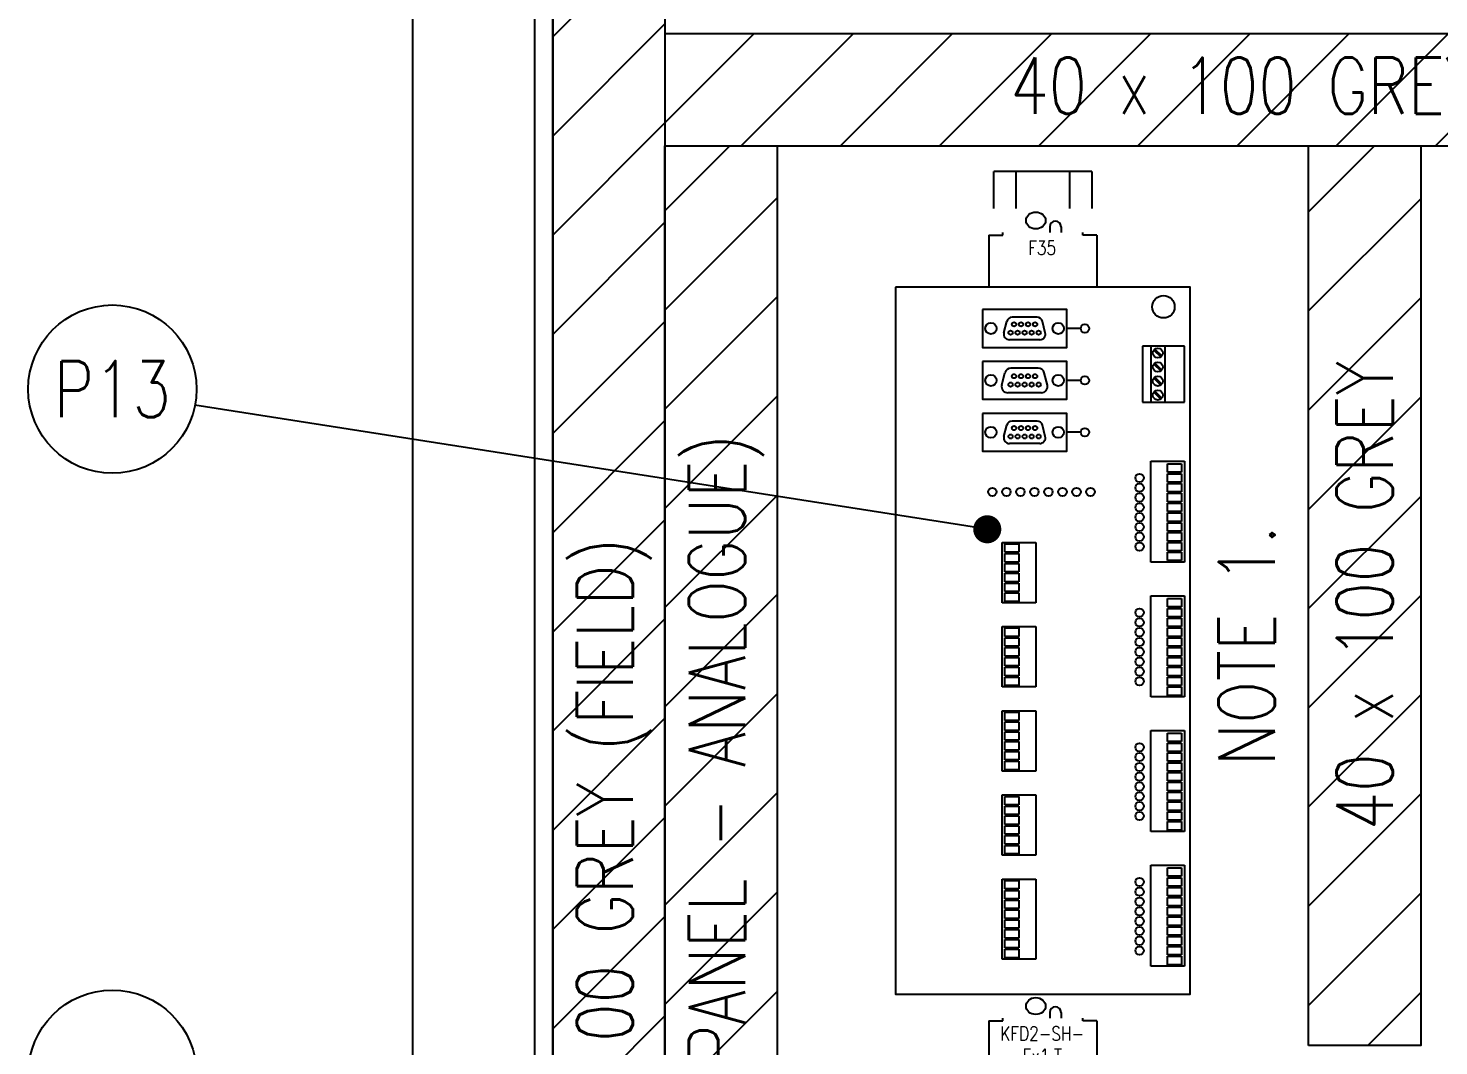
# Model space of a CAD drawing. Extents: x 0 to 4139, y 0 to 2852.
# Drawn here: x 1757 to 2260, y 1510 to 1872 of the extents above; entities that cross this region are included whole.
import ezdxf
from ezdxf.enums import TextEntityAlignment as Align

# ---------------------------------------------------------------- set-up
doc = ezdxf.new("R2010")
doc.units = 0
doc.header["$LTSCALE"] = 10
doc.header["$MEASUREMENT"] = 0
doc.layers.get('0').update_dxf_attribs({"linetype": 'CONTINUOUS'})
for name, color, linetype in [('01-DRAW', 7, 'CONTINUOUS'), ('OUTLINE', 7, 'CONTINUOUS'), ('SNA', 2, 'CONTINUOUS'), ('SNA2', 2, 'CONTINUOUS'), ('TEXT', 2, 'CONTINUOUS')]:
    doc.layers.add(name, color=color, linetype=linetype)
doc.styles.add('ROMANS', font='romans.shx', dxfattribs={"width": 0.8})
doc.styles.add('SYMBOL', font='romans.shx', dxfattribs={"width": 0.8})
pattern_1 = [(45, (-172.727, 0), (-17.67767, 17.67767), [])]

# ---------------------------------------------------------------- blocks, each defined once
blk = doc.blocks.new('F35')
at = {"color": 3}
for p, q in [((41, 103), (21, 103)), ((21, 103), (21, 88)), ((41, 88), (41, 103)), ((62, 103), (98, 103)), ((62, 91), (62, 103)), ((63, 102), (66, 102)), ((63, 97), (63, 102)), ((66, 102), (66, 97)), ((66.5, 97), (66.5, 102)), ((66.5, 102), (69.5, 102)), ((69.5, 102), (69.5, 97)), ((70, 97), (70, 102)), ((70, 102), (73, 102)), ((73, 102), (73, 97)), ((73.5, 97), (73.5, 102)), ((73.5, 102), (76.5, 102)), ((76.5, 102), (76.5, 97)), ((77, 97), (77, 102)), ((77, 102), (80, 102)), ((80, 102), (80, 97)), ((80.5, 97), (80.5, 102)), ((80.5, 102), (83.5, 102)), ((83.5, 102), (83.5, 97)), ((84, 97), (84, 102)), ((84, 102), (87, 102)), ((87, 102), (87, 97)), ((87.5, 97), (87.5, 102)), ((87.5, 102), (90.5, 102)), ((90.5, 102), (90.5, 97)), ((91, 97), (91, 102)), ((91, 102), (94, 102)), ((94, 102), (94, 97)), ((94.5, 97), (94.5, 102)), ((94.5, 102), (97.5, 102)), ((97.5, 102), (97.5, 97)), ((98, 103), (98, 91)), ((110, 103), (146, 103)), ((110, 91), (110, 103)), ((111, 97), (111, 102)), ((111, 102), (114, 102)), ((114, 102), (114, 97)), ((114.5, 97), (114.5, 102)), ((114.5, 102), (117.5, 102)), ((117.5, 102), (117.5, 97)), ((118, 97), (118, 102)), ((118, 102), (121, 102)), ((121, 102), (121, 97)), ((121.5, 102), (124.5, 102)), ((121.5, 97), (121.5, 102)), ((124.5, 102), (124.5, 97)), ((125, 97), (125, 102)), ((125, 102), (128, 102)), ((128, 102), (128, 97)), ((128.5, 97), (128.5, 102)), ((128.5, 102), (131.5, 102)), ((131.5, 102), (131.5, 97)), ((132, 97), (132, 102)), ((132, 102), (135, 102)), ((135, 102), (135, 97)), ((135.5, 97), (135.5, 102)), ((135.5, 102), (138.5, 102)), ((138.5, 102), (138.5, 97)), ((139, 102), (142, 102)), ((139, 97), (139, 102)), ((142, 102), (142, 97)), ((142.5, 97), (142.5, 102)), ((142.5, 102), (145.5, 102)), ((145.5, 102), (145.5, 97)), ((146, 103), (146, 91)), ((158, 103), (194, 103)), ((158, 91), (158, 103)), ((159, 97), (159, 102)), ((159, 102), (162, 102)), ((162, 102), (162, 97)), ((162.5, 97), (162.5, 102)), ((162.5, 102), (165.5, 102)), ((165.5, 102), (165.5, 97)), ((166, 97), (166, 102)), ((166, 102), (169, 102)), ((169, 102), (169, 97)), ((169.5, 102), (172.5, 102)), ((169.5, 97), (169.5, 102)), ((172.5, 102), (172.5, 97)), ((173, 97), (173, 102)), ((173, 102), (176, 102)), ((176, 102), (176, 97)), ((176.5, 97), (176.5, 102)), ((176.5, 102), (179.5, 102)), ((179.5, 102), (179.5, 97)), ((180, 97), (180, 102)), ((180, 102), (183, 102)), ((183, 102), (183, 97)), ((183.5, 97), (183.5, 102)), ((183.5, 102), (186.5, 102)), ((186.5, 102), (186.5, 97)), ((187, 102), (190, 102)), ((187, 97), (187, 102)), ((190, 102), (190, 97)), ((190.5, 97), (190.5, 102)), ((190.5, 102), (193.5, 102)), ((193.5, 102), (193.5, 97)), ((194, 103), (194, 91)), ((206, 103), (242, 103)), ((206, 91), (206, 103)), ((207, 97), (207, 102)), ((207, 102), (210, 102)), ((210, 102), (210, 97)), ((210.5, 97), (210.5, 102)), ((210.5, 102), (213.5, 102)), ((213.5, 102), (213.5, 97)), ((214, 97), (214, 102)), ((214, 102), (217, 102)), ((217, 102), (217, 97)), ((217.5, 102), (220.5, 102)), ((217.5, 97), (217.5, 102)), ((220.5, 102), (220.5, 97)), ((221, 97), (221, 102)), ((221, 102), (224, 102)), ((224, 102), (224, 97)), ((224.5, 97), (224.5, 102)), ((224.5, 102), (227.5, 102)), ((227.5, 102), (227.5, 97)), ((228, 97), (228, 102)), ((228, 102), (231, 102)), ((231, 102), (231, 97)), ((231.5, 97), (231.5, 102)), ((231.5, 102), (234.5, 102)), ((234.5, 102), (234.5, 97)), ((235, 102), (238, 102)), ((235, 97), (235, 102)), ((238, 102), (238, 97)), ((238.5, 97), (238.5, 102)), ((238.5, 102), (241.5, 102)), ((241.5, 102), (241.5, 97)), ((242, 103), (242, 91)), ((21, 96), (41, 96)), ((66, 97), (63, 97)), ((69.5, 97), (66.5, 97)), ((73, 97), (70, 97)), ((76.5, 97), (73.5, 97)), ((80, 97), (77, 97)), ((83.5, 97), (80.5, 97)), ((87, 97), (84, 97)), ((90.5, 97), (87.5, 97)), ((94, 97), (91, 97)), ((97.5, 97), (94.5, 97)), ((114, 97), (111, 97)), ((117.5, 97), (114.5, 97)), ((121, 97), (118, 97)), ((124.5, 97), (121.5, 97)), ((128, 97), (125, 97)), ((131.5, 97), (128.5, 97)), ((135, 97), (132, 97)), ((138.5, 97), (135.5, 97)), ((142, 97), (139, 97)), ((145.5, 97), (142.5, 97)), ((162, 97), (159, 97)), ((165.5, 97), (162.5, 97)), ((169, 97), (166, 97)), ((172.5, 97), (169.5, 97)), ((176, 97), (173, 97)), ((179.5, 97), (176.5, 97)), ((183, 97), (180, 97)), ((186.5, 97), (183.5, 97)), ((190, 97), (187, 97)), ((193.5, 97), (190.5, 97)), ((210, 97), (207, 97)), ((213.5, 97), (210.5, 97)), ((217, 97), (214, 97)), ((220.5, 97), (217.5, 97)), ((224, 97), (221, 97)), ((227.5, 97), (224.5, 97)), ((231, 97), (228, 97)), ((234.5, 97), (231.5, 97)), ((238, 97), (235, 97)), ((241.5, 97), (238.5, 97)), ((21, 91), (41, 91)), ((22.0985, 92.452), (24.548, 94.9015)), ((22.452, 92.0985), (24.9015, 94.548)), ((27.0985, 92.452), (29.548, 94.9015)), ((27.452, 92.0985), (29.9015, 94.548)), ((32.0985, 92.452), (34.548, 94.9015)), ((32.452, 92.0985), (34.9015, 94.548)), ((37.0985, 92.452), (39.548, 94.9015)), ((37.452, 92.0985), (39.9015, 94.548)), ((98, 91), (62, 91)), ((146, 91), (110, 91)), ((194, 91), (158, 91)), ((242, 91), (206, 91)), ((21, 88), (41, 88)), ((14.75, 66), (14.75, 61)), ((33.25, 66), (33.25, 61)), ((51.75, 66), (51.75, 61)), ((10.75, 50.4384, 5), (10.75, 41.5616, 5)), ((16.2649, 53.3787, 5), (12.2649, 52.3787, 5)), ((18.75, 51.4384, 5), (18.75, 40.5616, 5)), ((28.85, 50.8823, 5), (28.85, 41.1177, 5)), ((34.9164, 54.1166, 5), (30.5164, 53.0166, 5)), ((37.65, 51.9823, 5), (37.65, 40.0177, 5)), ((47.75, 50.4384, 5), (47.75, 41.5616, 5)), ((53.2649, 53.3787, 5), (49.2649, 52.3787, 5)), ((55.75, 51.4384, 5), (55.75, 40.5616, 5)), ((91, 50), (112.5, 50)), ((91, 38), (91, 50)), ((112.5, 50), (112.5, 38)), ((121, 50), (142.5, 50)), ((121, 38), (121, 50)), ((142.5, 50), (142.5, 38)), ((151, 50), (172.5, 50)), ((151, 38), (151, 50)), ((172.5, 50), (172.5, 38)), ((181, 50), (202.5, 50)), ((181, 38), (181, 50)), ((202.5, 50), (202.5, 38)), ((211, 38), (211, 50)), ((211, 50), (239.5, 50)), ((239.5, 50), (239.5, 38)), ((91.5, 39), (91.5, 44)), ((91.5, 44), (94.5, 44)), ((94.5, 44), (94.5, 39)), ((95, 44), (98, 44)), ((95, 39), (95, 44)), ((98, 44), (98, 39)), ((98.5, 39), (98.5, 44)), ((98.5, 44), (101.5, 44)), ((101.5, 44), (101.5, 39)), ((102, 39), (102, 44)), ((102, 44), (105, 44)), ((105, 44), (105, 39)), ((105.5, 39), (105.5, 44)), ((105.5, 44), (108.5, 44)), ((108.5, 44), (108.5, 39)), ((109, 39), (109, 44)), ((109, 44), (112, 44)), ((112, 44), (112, 39)), ((121.5, 39), (121.5, 44)), ((121.5, 44), (124.5, 44)), ((124.5, 44), (124.5, 39)), ((125, 39), (125, 44)), ((125, 44), (128, 44)), ((128, 44), (128, 39)), ((128.5, 39), (128.5, 44)), ((128.5, 44), (131.5, 44)), ((131.5, 44), (131.5, 39)), ((132, 39), (132, 44)), ((132, 44), (135, 44)), ((135, 44), (135, 39)), ((135.5, 44), (138.5, 44)), ((135.5, 39), (135.5, 44)), ((138.5, 44), (138.5, 39)), ((139, 39), (139, 44)), ((139, 44), (142, 44)), ((142, 44), (142, 39)), ((151.5, 39), (151.5, 44)), ((151.5, 44), (154.5, 44)), ((154.5, 44), (154.5, 39)), ((155, 39), (155, 44)), ((155, 44), (158, 44)), ((158, 44), (158, 39)), ((158.5, 39), (158.5, 44)), ((158.5, 44), (161.5, 44)), ((161.5, 44), (161.5, 39)), ((162, 39), (162, 44)), ((162, 44), (165, 44)), ((165, 44), (165, 39)), ((165.5, 39), (165.5, 44)), ((165.5, 44), (168.5, 44)), ((168.5, 44), (168.5, 39)), ((169, 44), (172, 44)), ((169, 39), (169, 44)), ((172, 44), (172, 39)), ((181.5, 39), (181.5, 44)), ((181.5, 44), (184.5, 44)), ((184.5, 44), (184.5, 39)), ((185, 39), (185, 44)), ((185, 44), (188, 44)), ((188, 44), (188, 39)), ((188.5, 39), (188.5, 44)), ((188.5, 44), (191.5, 44)), ((191.5, 44), (191.5, 39)), ((192, 39), (192, 44)), ((192, 44), (195, 44)), ((195, 44), (195, 39)), ((195.5, 39), (195.5, 44)), ((195.5, 44), (198.5, 44)), ((198.5, 44), (198.5, 39)), ((199, 44), (202, 44)), ((199, 39), (199, 44)), ((202, 44), (202, 39)), ((211.5, 39), (211.5, 44)), ((211.5, 44), (214.5, 44)), ((214.5, 44), (214.5, 39)), ((215, 39), (215, 44)), ((215, 44), (218, 44)), ((218, 44), (218, 39)), ((218.5, 39), (218.5, 44)), ((218.5, 44), (221.5, 44)), ((221.5, 44), (221.5, 39)), ((222, 39), (222, 44)), ((222, 44), (225, 44)), ((225, 44), (225, 39)), ((225.5, 39), (225.5, 44)), ((225.5, 44), (228.5, 44)), ((228.5, 44), (228.5, 39)), ((229, 39), (229, 44)), ((229, 44), (232, 44)), ((232, 44), (232, 39)), ((232.5, 39), (232.5, 44)), ((232.5, 44), (235.5, 44)), ((235.5, 44), (235.5, 39)), ((236, 39), (236, 44)), ((236, 44), (239, 44)), ((239, 44), (239, 39)), ((16.2649, 38.6213, 5), (12.2649, 39.6213, 5)), ((34.9164, 37.8834, 5), (30.5164, 38.9834, 5)), ((53.2649, 38.6213, 5), (49.2649, 39.6213, 5)), ((112.5, 38), (91, 38)), ((94.5, 39), (91.5, 39)), ((98, 39), (95, 39)), ((101.5, 39), (98.5, 39)), ((105, 39), (102, 39)), ((108.5, 39), (105.5, 39)), ((112, 39), (109, 39)), ((142.5, 38), (121, 38)), ((124.5, 39), (121.5, 39)), ((128, 39), (125, 39)), ((131.5, 39), (128.5, 39)), ((135, 39), (132, 39)), ((138.5, 39), (135.5, 39)), ((142, 39), (139, 39)), ((172.5, 38), (151, 38)), ((154.5, 39), (151.5, 39)), ((158, 39), (155, 39)), ((161.5, 39), (158.5, 39)), ((165, 39), (162, 39)), ((168.5, 39), (165.5, 39)), ((172, 39), (169, 39)), ((202.5, 38), (181, 38)), ((184.5, 39), (181.5, 39)), ((188, 39), (185, 39)), ((191.5, 39), (188.5, 39)), ((195, 39), (192, 39)), ((198.5, 39), (195.5, 39)), ((202, 39), (199, 39)), ((239.5, 38), (211, 38)), ((214.5, 39), (211.5, 39)), ((218, 39), (215, 39)), ((221.5, 39), (218.5, 39)), ((225, 39), (222, 39)), ((228.5, 39), (225.5, 39)), ((232, 39), (229, 39)), ((235.5, 39), (232.5, 39)), ((239, 39), (236, 39))]:
    blk.add_line(p, q, dxfattribs=at)
blk.add_lwpolyline([(0, 0), (252, 0), (252, 105), (0, 105)], close=True)
for points in [[(8, 31), (21.5, 31), (21.5, 61), (8, 61)], [(26.5, 31), (40, 31), (40, 61), (26.5, 61)], [(45, 31), (58.5, 31), (58.5, 61), (45, 61)]]:
    blk.add_lwpolyline(points, close=True, dxfattribs=at)
blk.add_circle((7, 95.5), 4)
for centre, radius in [((23.5, 93.5), 1.75), ((28.5, 93.5), 1.75), ((33.5, 93.5), 1.75), ((38.5, 93.5), 1.75), ((68, 87), 1.5), ((71.5, 87), 1.5), ((75, 87), 1.5), ((78.5, 87), 1.5), ((82, 87), 1.5), ((85.5, 87), 1.5), ((89, 87), 1.5), ((92.5, 87), 1.5), ((116, 87), 1.5), ((119.5, 87), 1.5), ((123, 87), 1.5), ((126.5, 87), 1.5), ((130, 87), 1.5), ((133.5, 87), 1.5), ((137, 87), 1.5), ((140.5, 87), 1.5), ((164, 87), 1.5), ((167.5, 87), 1.5), ((171, 87), 1.5), ((174.5, 87), 1.5), ((178, 87), 1.5), ((181.5, 87), 1.5), ((185, 87), 1.5), ((188.5, 87), 1.5), ((212, 87), 1.5), ((215.5, 87), 1.5), ((219, 87), 1.5), ((222.5, 87), 1.5), ((226, 87), 1.5), ((229.5, 87), 1.5), ((233, 87), 1.5), ((236.5, 87), 1.5), ((73, 69.5), 1.5), ((14.75, 67.5), 1.5), ((33.25, 67.5), 1.5), ((51.75, 67.5), 1.5), ((73, 64.5), 1.5), ((73, 59.5), 1.5), ((14.75, 58, 5), 2), ((33.25, 58, 5), 2), ((51.75, 58, 5), 2), ((73, 54.5), 1.5), ((13.25, 49.75, 11), 0.75), ((16.25, 51, 11), 0.75), ((31.75, 49.75, 11), 0.75), ((34.75, 51, 11), 0.75), ((50.25, 49.75, 11), 0.75), ((53.25, 51, 11), 0.75), ((73, 49.5), 1.5), ((13.25, 47.25, 11), 0.75), ((13.25, 44.75, 11), 0.75), ((16.25, 48.5, 11), 0.75), ((16.25, 46, 11), 0.75), ((31.75, 47.25, 11), 0.75), ((31.75, 44.75, 11), 0.75), ((34.75, 48.5, 11), 0.75), ((34.75, 46, 11), 0.75), ((50.25, 47.25, 11), 0.75), ((50.25, 44.75, 11), 0.75), ((53.25, 48.5, 11), 0.75), ((53.25, 46, 11), 0.75), ((73, 44.5), 1.5), ((13.25, 42.25, 11), 0.75), ((16.25, 43.5, 11), 0.75), ((16.25, 41, 11), 0.75), ((31.75, 42.25, 11), 0.75), ((34.75, 43.5, 11), 0.75), ((34.75, 41, 11), 0.75), ((50.25, 42.25, 11), 0.75), ((53.25, 43.5, 11), 0.75), ((53.25, 41, 11), 0.75), ((73, 39.5), 1.5), ((14.75, 34, 5), 2), ((33.25, 34, 5), 2), ((51.75, 34, 5), 2), ((73, 34.5), 1.5)]:
    blk.add_circle(centre, radius, dxfattribs=at)
for centre, radius, start, end in [((12.75, 50.4384, 5), 2, 104.0362, 180), ((16.75, 51.4384, 5), 2, 0, 104.0362), ((31.05, 50.8823, 5), 2.2, 104.0362, 180), ((35.45, 51.9823, 5), 2.2, 0, 104.0362), ((49.75, 50.4384, 5), 2, 104.0362, 180), ((53.75, 51.4384, 5), 2, 0, 104.0362), ((12.75, 41.5616, 5), 2, 180, 255.9638), ((16.75, 40.5616, 5), 2, 255.9638, 0), ((31.05, 41.1177, 5), 2.2, 180, 255.9638), ((49.75, 41.5616, 5), 2, 180, 255.9638), ((53.75, 40.5616, 5), 2, 255.9638, 0), ((35.45, 40.0177, 5), 2.2, 255.9638, 0)]:
    blk.add_arc(centre, radius, start, end, dxfattribs=at)
at = {"layer": 'SNA', "style": 'SYMBOL', "width": 0.8}
blk.add_attdef('SNA', text='', height=10, dxfattribs=at).set_placement((283, 54, 110), align=Align.MIDDLE)
at = {"layer": 'SNA2', "style": 'SYMBOL', "width": 0.8}
blk.add_attdef('SNA2', text='', height=10, dxfattribs=at).set_placement((283, 29, 110), align=Align.MIDDLE)
blk = doc.blocks.new('SCHT5')
for p, q in [((1, 19.25, 46), (19.5, 19.25, 46)), ((1, 19.25, 46), (1, 14.25, 46)), ((1, 14.25, 46), (0, 14.25, 46)), ((1, -14.25, 46), (0, -14.25, 46)), ((1, -19.25, 46), (1, -14.25, 46)), ((1, -19.25, 46), (19.5, -19.25, 46))]:
    blk.add_line(p, q)
at = {"layer": 'SNA', "style": 'SYMBOL', "width": 0.8}
blk.add_attdef('SNA', text='', height=5, rotation=90, dxfattribs=at).set_placement((5.5, -0.25, 46), align=Align.MIDDLE)
at = {"layer": 'SNA2', "style": 'SYMBOL', "width": 0.8}
blk.add_attdef('SNA2', text='', height=5, rotation=90, dxfattribs=at).set_placement((13.5, -0.25, 46), align=Align.MIDDLE)
blk = doc.blocks.new('EW35')
for p, q in [((6.5, 6.5, 38), (8.5, 6.5, 38)), ((6.5, 2.5, 38), (8.5, 2.5, 38))]:
    blk.add_line(p, q)
blk.add_arc((6.5, 4.5, 38), 2, 90, 270)
blk.add_ellipse((4.25, -2.5, 38), major_axis=(0, -3.5), ratio=0.8571)
at = {"layer": 'SNA', "style": 'SYMBOL', "width": 0.8}
blk.add_attdef('SNA', text='', height=5, rotation=90, dxfattribs=at).set_placement((4.5, 33.5, 38), align=Align.MIDDLE)
at = {"layer": 'SNA2', "style": 'SYMBOL', "width": 0.8}
blk.add_attdef('SNA2', text='', height=5, rotation=90, dxfattribs=at).set_placement((4.5, 56.5, 38), align=Align.MIDDLE)

msp = doc.modelspace()

# ---------------------------------------------------------------- hatches: boundary and pattern name
at = {"layer": '01-DRAW'}
h = msp.add_hatch(dxfattribs=at)
h.set_pattern_fill('ANSI31', color=3, scale=200, style=0)
h.set_pattern_definition(pattern_1)
h.paths.add_polyline_path([(1984.19, 2250.4), (1944.19, 2249.2), (1944.19, 963.95), (1984.19, 955.31), (1984.19, 1830.59)])
h.paths.add_polyline_path([(1984.19, 2332.35), (1944.19, 2332.35), (1944.19, 2249.2), (1984.19, 2250.4)])
h.paths.add_polyline_path([(1984.19, 955.31), (1944.19, 963.95), (1944.19, 861.49), (1984.19, 860.26)])
h.paths.add_polyline_path([(1984.19, 860.26), (1944.19, 861.49), (1944.19, 795), (1984.19, 795)])
h.paths.add_polyline_path([(1987.04, 1409.77), (1987.04, 1717.58), (1941.33, 1717.58), (1941.33, 1409.77)], flags=9)
h = msp.add_hatch(dxfattribs=at)
h.set_pattern_fill('ANSI31', color=3, scale=200, style=0)
h.set_pattern_definition(pattern_1)
h.paths.add_polyline_path([(2643.19, 1830.59), (2643.19, 1870.59), (1984.19, 1870.59), (1984.19, 1830.59), (2024.19, 1830.59)])
h.paths.add_polyline_path([(2068.93, 1828.68), (2068.93, 1872.49), (2558.45, 1872.49), (2558.45, 1828.68)], flags=9)
h = msp.add_hatch(dxfattribs=at)
h.set_pattern_fill('ANSI31', color=3, scale=200, style=0)
h.paths.add_polyline_path([(1984.19, 1212.23), (1984.19, 1830.59), (2024.19, 1830.59), (2024.19, 1212.23)])
h.paths.add_polyline_path([(2027.04, 1275.69), (2027.04, 1767.12), (1981.33, 1767.12), (1981.33, 1275.69)], flags=9)
h = msp.add_hatch(dxfattribs=at)
h.set_pattern_fill('ANSI31', color=3, scale=200, style=0)
h.set_pattern_definition([(45, (0, 53), (-17.67767, 17.67767), [])])
h.paths.add_polyline_path([(2213.69, 1509.98), (2213.69, 1830.59), (2253.69, 1830.59), (2253.69, 1509.98)])
h.paths.add_polyline_path([(2248.69, 1568.14), (2248.69, 1772.42), (2218.69, 1772.42), (2218.69, 1568.14)], flags=24)

# ---------------------------------------------------------------- linework, layer by layer
for p, q in [((1944.19, 2332.35), (1944.19, 795)), ((1984.19, 1870.59), (2643.19, 1870.59)), ((2024.19, 1830.59), (2643.19, 1830.59)), ((2136.44, 1821.46), (2101.44, 1821.46)), ((2101.44, 1808.23), (2101.44, 1821.46)), ((2109.44, 1808.23), (2109.44, 1821.46)), ((2128.44, 1821.46), (2128.44, 1808.23)), ((2136.44, 1821.46), (2136.44, 1808.23))]:
    msp.add_line(p, q)
for points in [[(1944.19, 795), (1944.19, 2332.35), (1984.19, 2332.35), (1984.19, 795)], [(1984.19, 1212.23), (1984.19, 1830.59), (2024.19, 1830.59), (2024.19, 1212.23)], [(2213.69, 1509.98), (2213.69, 1830.59), (2253.69, 1830.59), (2253.69, 1509.98)]]:
    msp.add_lwpolyline(points, close=True)
at = {"layer": 'OUTLINE'}
for p, q in [((1894.19, 2598.5), (1894.19, 495)), ((1937.69, 2552.75), (1937.69, 640.75)), ((1944.19, 2544.75), (1944.19, 648.75))]:
    msp.add_line(p, q, dxfattribs=at)
at = {"layer": 'TEXT', "color": 3}
msp.add_line((2099.13, 1693.91), (1816.65, 1738.19), dxfattribs=at)
at = {"layer": 'TEXT', "color": 3, "const_width": 5}
msp.add_lwpolyline([(2096.63, 1693.91, 1), (2101.63, 1693.91, 1)], format="xyb", close=True, dxfattribs=at)
at = {"layer": 'TEXT', "color": 3}
for centre in [(1787.19, 1743.86), (1787.19, 1499.69, -102)]:
    msp.add_circle(centre, 30, dxfattribs=at)

# ---------------------------------------------------------------- block references
at = {"rotation": 270}
for name, p in [('EW35', (2118.94, 1808.23)), ('F35', (2066.44, 1780.23)), ('EW35', (2118.94, 1528.23))]:
    msp.add_blockref(name, p, dxfattribs=at)
for p, values in [((2118.94, 1799.73), {'SNA': 'F35'}), ((2118.94, 1519.73), {'SNA': 'KFD2-SH-', 'SNA2': 'Ex1.T'})]:
    msp.add_blockref('SCHT5', p, dxfattribs=at).add_auto_attribs(values)

# ---------------------------------------------------------------- texts
at = {"layer": 'TEXT', "style": 'ROMANS', "width": 0.8}
for s, p in [('40 x 100 GREY (PANEL - ANALOGUE)', (2313.69, 1850.59)), ('P13', (1787.19, 1743.86))]:
    msp.add_text(s, height=20, dxfattribs=at).set_placement(p, align=Align.MIDDLE)
for s, p in [('40 x 100 GREY', (2233.69, 1670.28)), ('40 x 100 GREY (PANEL - ANALOGUE)', (2004.19, 1521.41)), ('40 x 100 GREY (FIELD)', (1964.19, 1563.68))]:
    msp.add_text(s, height=20, rotation=90, dxfattribs=at).set_placement(p, align=Align.MIDDLE)
msp.add_text('NOTE 1.', height=20, rotation=90, dxfattribs=at).set_placement((2201.61, 1609.61))

doc.saveas('drawing.dxf')
